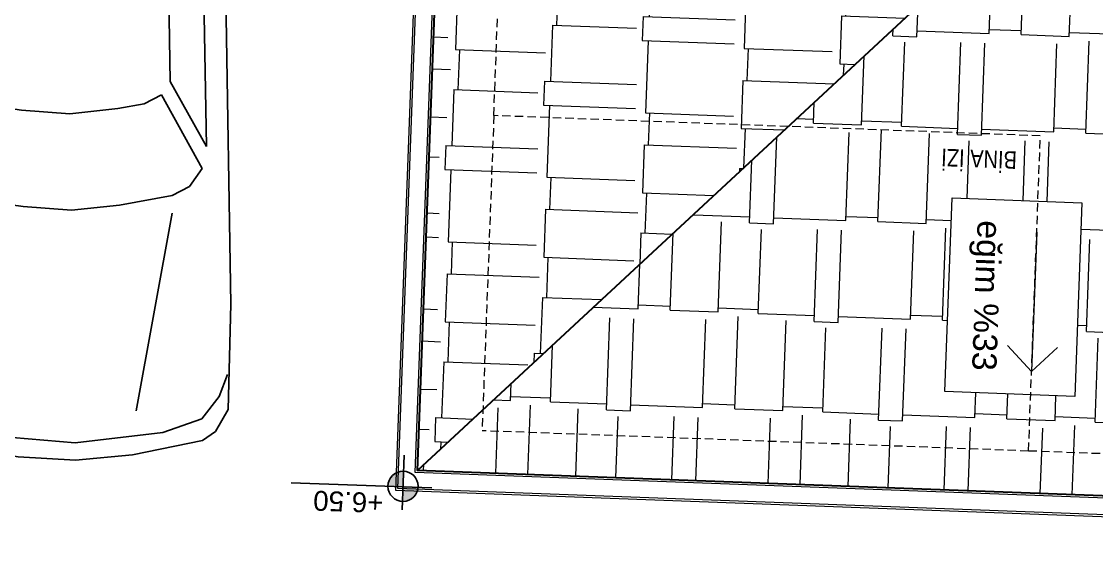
# Model space of a CAD drawing. Header units: centimetres. Extents: x 63871 to 181827, y -95930 to 42199.
# Drawn here: x 174781 to 175292, y 24291 to 24547 of the extents above; entities that cross this region are included whole.
import ezdxf

# ---------------------------------------------------------------- set-up
doc = ezdxf.new("R2010")
doc.units = ezdxf.units.CM
doc.linetypes.add('11-021_500-SatisOfisi_220512$0${ Diamond }', pattern=[12, 4, -2, 2, 2, -2])
for name, color, linetype, lineweight in [('A-AREA-IDEN', 7, 'Continuous', 9), ('A-FLOR-HRAL', 11, 'Continuous', 9), ('A-GLAZ', 151, 'Continuous', 9), ('A-WALL', 12, 'Continuous', 50), ('ARM_Pen_No__252', 8, 'Continuous', 18), ('İz DÜŞÜMÜ', 7, '11-021_500-SatisOfisi_220512$0${ Diamond }', 18), ('OLUK', 222, 'Continuous', 15), ('Çatı', 144, 'Continuous', 30)]:
    doc.layers.add(name, color=color, linetype=linetype, lineweight=lineweight)
doc.layers.add('furn', color=7, linetype='Continuous')
doc.layers.add('KOT', color=171, linetype='Continuous')
doc.styles.add('Arial', font='Arial.ttf', dxfattribs={"height": 250})
doc.styles.add('Arial_1', font='Arial.ttf', dxfattribs={"height": 300})
doc.styles.add('MtXpl_Arial_Narrow', font='')
doc.styles.add('MtXpl_Arial_Narrow_1', font='')
doc.styles.get('MtXpl_Arial_Narrow').set_extended_font_data('Arial Narrow', bold=True)
doc.styles.get('MtXpl_Arial_Narrow_1').set_extended_font_data('Arial Narrow')

# ---------------------------------------------------------------- blocks, each defined once
blk = doc.blocks.new('HRD')
at = {"layer": 'ARM_Pen_No__252'}
h = blk.add_hatch(dxfattribs=at)
h.set_pattern_fill('AR-B816', color=256, scale=0.09)
h.set_pattern_definition([(0, (-39959.2, 0), (0, 18.288), []), (90, (-39959.2, 0), (-18.288, 18.288), [18.288, -18.288])])
h.paths.add_polyline_path([(154149.63, 35592.48), (154149.63, 35503.48), (154219.63, 35503.48), (154219.63, 35483.24), (154324.63, 35483.24), (154324.63, 35692.48), (154369.63, 35692.48), (154369.63, 35927.48), (154369.63, 35927.48), (154369.63, 36097.48), (154369.63, 36177.48), (154254.63, 36177.48), (153954.63, 36177.48), (153839.63, 36177.48), (153839.63, 35897.6), (153869.63, 35897.54), (153869.63, 35882.48), (154019.63, 35882.48), (154019.63, 35872.48), (154019.63, 35833.25, -0.444416), (154030.45, 35823.48, -0.444416), (154019.63, 35813.72), (154019.63, 35773.48), (153939.63, 35773.48), (153939.63, 35692.48), (154019.63, 35692.48), (154019.63, 35687.48), (154019.63, 35633.7), (154020.63, 35632.93), (154019.63, 35631.47), (154019.63, 35592.48), (154019.63, 35582.48), (153989.63, 35582.48), (153989.63, 35577.48), (153989.63, 35497.48), (153989.63, 35437.48), (153994.63, 35437.48), (154094.63, 35437.48), (154139.63, 35437.48), (154139.63, 35592.48)])
at = {"layer": 'A-FLOR-HRAL'}
for p, q in [((154389.63, 36367.48), (153819.63, 36367.48)), ((154389.63, 36197.48), (154389.63, 36367.48)), ((154385.63, 36363.48), (153823.63, 36363.48)), ((154385.63, 36197.48), (154385.63, 36363.48))]:
    blk.add_line(p, q, dxfattribs=at)
at = {"layer": 'A-GLAZ', "ltscale": 3}
for p, q in [((154254.63, 36197.48), (153954.63, 36197.48)), ((154254.63, 36197.48), (154249.63, 36197.48)), ((154249.63, 36197.48), (154249.63, 36177.48)), ((154254.63, 36177.48), (154254.63, 36197.48)), ((154099.63, 36192.48), (154249.63, 36192.48)), ((154249.63, 36192.48), (154244.63, 36192.48)), ((154244.63, 36192.48), (154244.63, 36187.48)), ((154249.63, 36187.48), (154099.63, 36187.48)), ((154244.63, 36189.98), (154104.63, 36189.98)), ((154254.63, 36177.48), (153954.63, 36177.48)), ((154249.63, 36177.48), (154254.63, 36177.48))]:
    blk.add_line(p, q, dxfattribs=at)
at = {"layer": 'A-WALL', "lineweight": 53}
for p, q in [((154254.63, 36197.48), (154389.63, 36197.48)), ((154389.63, 36197.48), (154389.63, 36097.48)), ((154369.63, 36177.48), (154254.63, 36177.48)), ((154369.63, 36097.48), (154369.63, 36177.48))]:
    blk.add_line(p, q, dxfattribs=at)
at = {"layer": 'A-WALL', "lineweight": 50}
blk.add_line((154254.63, 36177.48), (154254.63, 36197.48), dxfattribs=at)
at = {"layer": 'İz DÜŞÜMÜ'}
blk.add_lwpolyline([(153819.63, 36347.48), (154419.63, 36347.49), (154419.63, 35292.49), (154159.63, 35292.49), (154159.63, 35357.48), (153819.63, 35357.48), (153819.63, 36347.48)], dxfattribs=at)
for s, rotation, style, p in [('I.KAT İZ DÜŞÜMÜ', 89.957, 'MtXpl_Arial_Narrow_1', (154413.75, 36265.76)), ('Döş', 359.957, 'MtXpl_Arial_Narrow', (154147.04, 36258.02)), (': Seramik', 359.957, 'MtXpl_Arial_Narrow_1', (154165.03, 36258.01)), ('Tav: Sıva+Boya', 359.957, 'MtXpl_Arial_Narrow_1', (154147.47, 36244.97)), ('Duv: Sıva+Boya', 359.957, 'MtXpl_Arial_Narrow_1', (154146.99, 36231.91))]:
    blk.add_text(s, height=8.316, rotation=rotation, dxfattribs=dict(style=style)).set_placement(p)
at = {"layer": 'A-AREA-IDEN', "width": 224.1999, "attachment_point": 2, "line_spacing_factor": 0.941778, "style": 'Arial'}
for s, insert, char_height in [('ZEMİN TERAS', (154221.71, 36311.97), 16.4692), ('15 m²', (154173.28, 36289.32), 16.469)]:
    blk.add_mtext(s, dxfattribs=dict(at, insert=insert, char_height=char_height))
blk = doc.blocks.new('02PCAR03')
at = {"color": 0, "linetype": 'ByBlock'}
for p, q in [((-185, 35), (-197, 33)), ((-185, 35), (-193, 32)), ((-170, 36), (-185, 35)), ((-35, 36), (-170, 36)), ((-11, 35), (-35, 36)), ((-14, 33), (-19, 35)), ((-6, 32), (-11, 35)), ((-197, 33), (-201, 30)), ((-193, 32), (-196, 30)), ((-9, 29), (-14, 33)), ((-4, 29), (-6, 32)), ((-201, 30), (-203, 27)), ((-196, 30), (-198, 27)), ((-145, 29), (-144, 30)), ((-144, 30), (-111, 31)), ((-111, 31), (-114, 23)), ((-111, 23), (-107, 31)), ((-107, 31), (-71, 31)), ((-71, 31), (-86, 23)), ((-66, 30), (-83, 21)), ((-62, 27), (-66, 30)), ((-203, 27), (-204, 0)), ((-198, 27), (-199, 0)), ((-159, 27), (-165, 25)), ((-153, 27), (-159, 27)), ((-149, 25), (-153, 27)), ((-138, 24), (-145, 29)), ((-60, 23), (-62, 27)), ((-6, 20), (-9, 29)), ((-1, 13), (-4, 29)), ((-165, 25), (-168, 22)), ((-148, 24), (-149, 25)), ((-149, 22), (-148, 23)), ((-148, 23), (-148, 24)), ((-133, 23), (-138, 24)), ((-114, 23), (-133, 23)), ((-86, 23), (-111, 23)), ((-58, 11), (-60, 23)), ((-11, 14), (-56, 23)), ((-168, 22), (-171, 8)), ((-151, 11), (-150, 20)), ((-150, 20), (-149, 22)), ((-83, 21), (-81, 17)), ((-4, 0), (-6, 20)), ((-81, 17), (-80, 11)), ((0, 0), (-1, 13)), ((-151, 0), (-151, 11)), ((-80, 11), (-79, 0)), ((-57, 0), (-58, 11)), ((-171, 8), (-171, 0)), ((-203, -27), (-204, 0)), ((-198, -27), (-199, 0)), ((-171, -8), (-171, 0)), ((-151, 0), (-151, -11)), ((-80, -11), (-79, 0)), ((-57, 0), (-58, -11)), ((-4, 0), (-6, -20)), ((0, 0), (-1, -13)), ((-168, -22), (-171, -8)), ((-151, -11), (-150, -20)), ((-81, -17), (-80, -11)), ((-58, -11), (-60, -23)), ((-11, -14), (-56, -23)), ((-1, -13), (-4, -29)), ((-83, -21), (-81, -17)), ((-165, -25), (-168, -22)), ((-150, -20), (-149, -22)), ((-149, -22), (-148, -23)), ((-66, -30), (-83, -21)), ((-6, -20), (-9, -29)), ((-148, -24), (-149, -25)), ((-148, -23), (-148, -24)), ((-138, -24), (-145, -29)), ((-133, -23), (-138, -24)), ((-114, -23), (-133, -23)), ((-111, -31), (-114, -23)), ((-86, -23), (-111, -23)), ((-111, -23), (-107, -31)), ((-71, -31), (-86, -23)), ((-60, -23), (-62, -27)), ((-159, -27), (-165, -25)), ((-149, -25), (-153, -27)), ((-201, -30), (-203, -27)), ((-196, -30), (-198, -27)), ((-153, -27), (-159, -27)), ((-145, -29), (-144, -30)), ((-62, -27), (-66, -30)), ((-9, -29), (-14, -33)), ((-4, -29), (-6, -32)), ((-197, -33), (-201, -30)), ((-193, -32), (-196, -30)), ((-144, -30), (-111, -31)), ((-107, -31), (-71, -31)), ((-185, -35), (-197, -33)), ((-185, -35), (-193, -32)), ((-14, -33), (-19, -35)), ((-6, -32), (-11, -35)), ((-170, -36), (-185, -35)), ((-35, -36), (-170, -36)), ((-11, -35), (-35, -36))]:
    blk.add_line(p, q, dxfattribs=at)
blk = doc.blocks.new('çatı planı')
at = {"layer": 'KOT', "insert": (22.3, 10.9), "char_height": 9.45, "width": 57.6964, "attachment_point": 2, "line_spacing_factor": 0.941778, "style": 'Arial_1'}
blk.add_mtext('+6.50', dxfattribs=at)
blk.add_wipeout([(-680, -1060), (-680, 0), (0, 0), (0, -1125), (-340, -1125), (-340, -1060)]).dxf.layer = 'OLUK'
at = {"layer": 'KOT'}
h = blk.add_hatch(color=256, dxfattribs=at)
h.dxf.hatch_style = 1
h.paths.add_polyline_path([(-3.42, 4.57, 0.402561), (-10.58, -2.31), (-3.42, -2.31)])
h = blk.add_hatch(color=256, dxfattribs=at)
h.dxf.hatch_style = 1
h.paths.add_polyline_path([(3.74, -2.18, 0.009987), (3.74, -1.89), (-3.42, -1.89), (-3.42, -9.34, 0.414214)])
at = {"layer": 'Çatı', "lineweight": 15}
h = blk.add_hatch(dxfattribs=at)
h.set_pattern_fill('AR-RSHKE', color=251, scale=0.15, angle=90)
h.set_pattern_definition([(90, (-196861.627, -36377.483), (-45.72, 97.155), [22.86, -19.05, 26.67, -11.43, 34.29, -15.24]), (90, (-196863.53, -36354.623), (-45.72, 97.155), [19.05, -72.39, 15.24, -22.86]), (90, (-196858.77, -36308.903), (-45.72, 97.155), [11.43, -118.11]), (180, (-196861.627, -36377.483), (-45.72, -32.385), [43.815, -139.065]), (180, (-196861.627, -36354.623), (-45.72, -32.385), [42.8625, -140.0175]), (180, (-196861.627, -36335.573), (-45.72, -32.385), [40.005, -142.875]), (180, (-196858.77, -36308.903), (-45.72, -32.385), [43.815, -139.065]), (180, (-196858.77, -36297.473), (-45.72, -32.385), [43.815, -139.065]), (180, (-196861.627, -36263.183), (-45.72, -32.385), [41.91, -140.97])])
h.paths.add_polyline_path([(-340, -720), (-170, -890), (-170, -890), (-170, -965), (-10, -1115), (-10, -10), (-340, -340)])
h = blk.add_hatch(dxfattribs=at)
h.set_pattern_fill('AR-RSHKE', color=251, scale=0.15, angle=180)
h.set_pattern_definition([(180, (-196861.627, -36377.483), (-97.155, -45.72), [22.86, -19.05, 26.67, -11.43, 34.29, -15.24]), (180, (-196884.487, -36379.39), (-97.155, -45.72), [19.05, -72.39, 15.24, -22.86]), (180, (-196930.207, -36374.626), (-97.155, -45.72), [11.43, -118.11]), (270, (-196861.627, -36377.483), (32.385, -45.72), [43.815, -139.065]), (270, (-196884.487, -36377.483), (32.385, -45.72), [42.8625, -140.0175]), (270, (-196903.537, -36377.483), (32.385, -45.72), [40.005, -142.875]), (270, (-196930.207, -36374.626), (32.385, -45.72), [43.815, -139.065]), (270, (-196941.637, -36374.626), (32.385, -45.72), [43.815, -139.065]), (270, (-196975.927, -36377.483), (32.385, -45.72), [41.91, -140.97])])
h.paths.add_polyline_path([(-340, -340), (-10, -10), (-340, -10)])
h.paths.add_polyline_path([(-320.95, -148.91), (-320.95, -56.76), (-259.16, -56.76), (-259.16, -148.91)], flags=16)
h.paths.add_polyline_path([(-265.43, -141.73), (-265.43, -64.41), (-289.17, -64.41), (-289.17, -141.73)], flags=8)
h.paths.add_polyline_path([(-291.86, -174.71), (-250.78, -174.74), (-250.77, -159.5), (-291.84, -159.47)], flags=24)
at = {"layer": 'A-AREA-IDEN'}
for p, q in [((-300.04, -67.87), (-311.92, -79.75)), ((-300.04, -134.16), (-300.04, -67.87)), ((-300.04, -67.87), (-288.16, -79.75))]:
    blk.add_line(p, q, dxfattribs=at)
blk.add_lwpolyline([(-320.95, -148.91), (-320.95, -56.76), (-259.16, -56.76), (-259.16, -148.91)], close=True, dxfattribs=at)
at = {"layer": 'İz DÜŞÜMÜ'}
for p in [(-300, -30), (-40, -180)]:
    blk.add_line(p, (-40, -30), dxfattribs=at)
blk.add_lwpolyline([(-300, -1020), (-300, -960), (-40, -960), (-40, -1085), (-300, -1085), (-300, -1020), (-640, -1020), (-640, -30), (-300, -30), (-300, -180), (-40, -180), (-40, -1095)], dxfattribs=at)
at = {"layer": 'KOT'}
for p, q in [((-3.42, -16.98), (-3.42, 9.09)), ((-17.07, -1.89), (49.75, -1.89))]:
    blk.add_line(p, q, dxfattribs=at)
blk.add_circle((-3.42, -2.18), 7.17, dxfattribs=at)
at = {"layer": 'OLUK'}
for points in [[(-340, -1125), (-340, -1060), (-680, -1060), (-680, 0), (0, 0), (0, -1125)], [(-339, -1124), (-339, -1059), (-679, -1059), (-679, -1), (-1, -1), (-1, -1124)], [(-331, -1116), (-331, -1051), (-671, -1051), (-671, -9), (-9, -9), (-9, -1116)]]:
    blk.add_lwpolyline(points, close=True, dxfattribs=at)
at = {"layer": 'Çatı'}
blk.add_line((-340, -340), (-10, -10), dxfattribs=at)
blk.add_lwpolyline([(-330, -1115), (-330, -1050), (-670, -1050), (-670, -10), (-10, -10), (-10, -1115)], close=True, dxfattribs=at)
at = {"style": 'MtXpl_Arial_Narrow_1'}
blk.add_text('BİNA İZİ', height=8.316, rotation=359.957, dxfattribs=at).set_placement((-289.31, -172.16))
at = {"layer": 'A-AREA-IDEN', "insert": (-283.24, -103.14), "char_height": 11.52, "width": 136.2867, "attachment_point": 2, "rotation": 90, "line_spacing_factor": 0.941778, "style": 'Arial'}
blk.add_mtext('eğim %33', dxfattribs=at)
blk = doc.blocks.new('VAZİYET PLANI')
at = {"layer": 'ARM_Pen_No__252'}
h = blk.add_hatch(dxfattribs=at)
h.set_pattern_fill('AR-HBONE', color=256, scale=0.51)
h.set_pattern_definition([(45, (-177951.86, -14930.114), (0, 73.27889), [155.448, -51.816]), (135, (-177915.22, -14893.474), (7e-15, 73.27889), [155.448, -51.816])])
h.paths.add_polyline_path([(-2120.17, 12277.21), (-2253.9, 9232.92), (-7195.09, 9337.4), (-6197.38, 12277.21)], flags=16)
h.paths.add_polyline_path([(-5125.36, 15515.8), (-2357.17, 23672.46), (-2865.8, 23896.02), (-7797.74, 9350.14), (-10518.2, 9407.66), (-10683.65, 8961.03), (623.37, 8722.42), (643.17, 9171.67), (-1702.89, 9221.27), (-1092.49, 23116.61), (-1633.57, 23354.42), (-1935.71, 15952.73), (-1958.71, 15952.73), (-1976.46, 15548.77)])
h.paths.add_polyline_path([(-1976.46, 15548.77), (-5125.36, 15515.8), (-6122.74, 12576.95), (-2107.01, 12576.95)])
at = {"rotation": 177.873189238168}
blk.add_blockref('HRD', (152710.02, 40014.41, 0), dxfattribs=at)
at = {"layer": 'furn', "linetype": 'Continuous', "xscale": 2.086125961570064, "yscale": 2.086125961570064, "zscale": 2.086125961570064, "rotation": 270.9296038315418}
blk.add_blockref('02PCAR03', (-3145.51, 9408.65), dxfattribs=at)
at = {"layer": 'OLUK', "rotation": 177.8731895439683}
blk.add_blockref('çatı planı', (-2993.23, 9394.19, 0), dxfattribs=at)

msp = doc.modelspace()

# ---------------------------------------------------------------- block references
at = {"layer": 'OLUK'}
msp.add_blockref('VAZİYET PLANI', (177951.86, 14930.11), dxfattribs=at)

doc.saveas('drawing.dxf')
